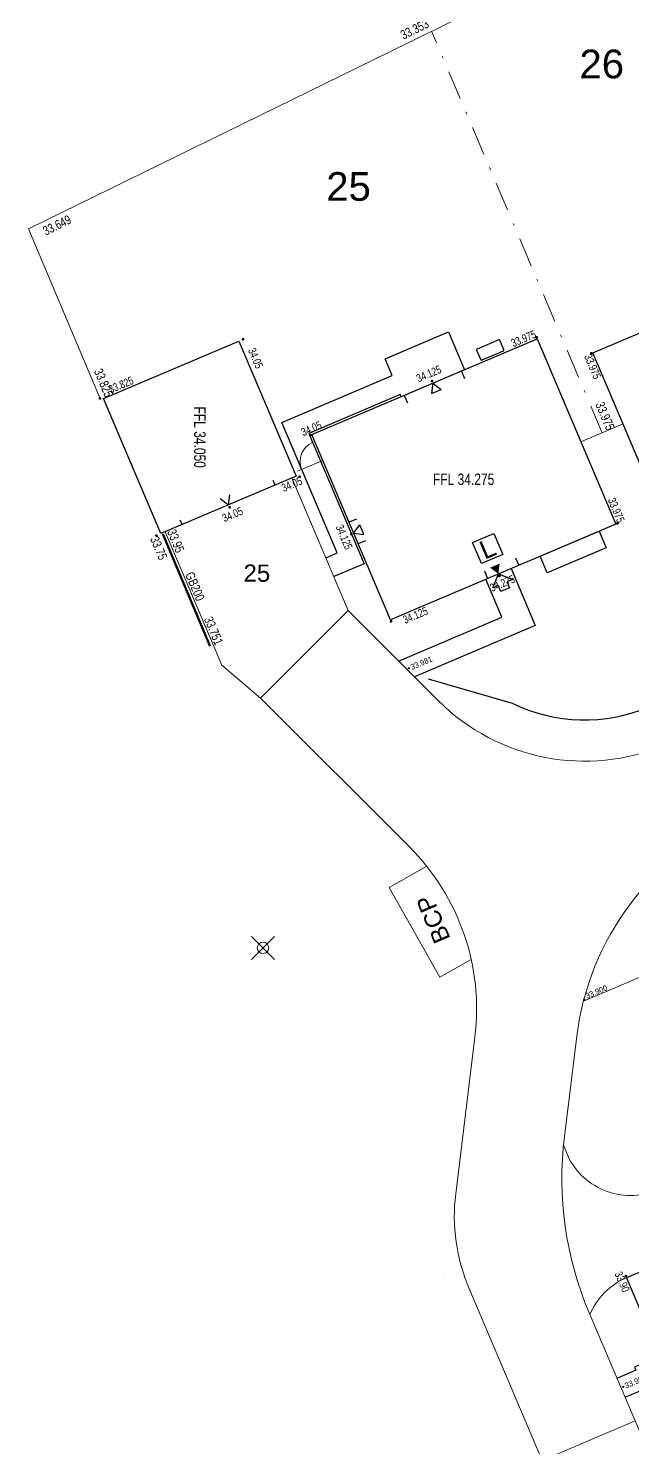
# Model space of a CAD drawing. Header units: metres. Extents: x 337936 to 338610, y 373199 to 374026.
# Drawn here: x 338081.8 to 338108.1, y 373461.4 to 373523.3 of the extents above; entities that cross this region are included whole.
import ezdxf

# ---------------------------------------------------------------- set-up
doc = ezdxf.new("R2010")
doc.units = ezdxf.units.M
doc.header["$PDMODE"] = 35
doc.header["$PDSIZE"] = 0.5
doc.linetypes.add('DASHDOT', pattern=[25.4, 12.7, -6.35, 0, -6.35])
doc.linetypes.add('DASHED2', pattern=[0.375, 0.25, -0.125])
for name, color, linetype in [('A-WH_HT-Access-Main', 252, 'Continuous'), ('A-WH_HT-Services-ASHP', 252, 'Continuous'), ('A-WH_HT-Wall-Structure', 252, 'Continuous'), ('DGL-Hedgerow', 252, 'HEDGE'), ('DGL-Paths', 252, 'Continuous'), ('EXTERNAL_WORKS_BACK_OF_FOOTWAY_LEVELS', 7, 'Continuous'), ('HOUSE_EXTERNAL_LEVELS', 7, 'Continuous'), ('HOUSE_SLAB_LEVEL', 7, 'Continuous'), ('PLOT_BOUNDARY_ANNOTATION', 7, 'Continuous'), ('PLOT_BOUNDARY_GRAVEL_BOARD', 7, 'Continuous')]:
    doc.layers.add(name, color=color, linetype=linetype)
doc.layers.add('A-WH_HT-Wall-Door Openings', color=252, linetype='Continuous', plot=False)
for name, color, linetype, lineweight in [('DGL_BT Gates', 252, 'Continuous', 9), ('DGL_BT Rear Fencing', 252, 'DASHDOT', 9), ('DGL_BT-Screen Fence', 252, 'FENCELINE2', 9), ('DGL_DRIVE', 252, 'Continuous', 9), ('DGL_Plot Parking', 252, 'Continuous', 9), ('DGL_PlotNo', 252, 'Continuous', 9), ('PM_G01542_Political_Or_Administrative_Symbol', 252, 'Continuous', 9)]:
    doc.layers.add(name, color=color, linetype=linetype, lineweight=lineweight)
doc.layers.add('HOUSE_DOORS', color=3, linetype='Continuous', true_color=0x00ff00)
doc.styles.add('9751B-2D$0$SSL', font='simplex.shx')
doc.styles.add('AnnotativeArial', font='arial.ttf', dxfattribs={"height": 2})
doc.styles.add('ESTROAD', font='arial.ttf', dxfattribs={"width": 0.75})
doc.styles.get("Standard").update_dxf_attribs({"font": 'arial.ttf'})
doc.linetypes.add('FENCELINE2', pattern='A,6.35,-2.54,[132,ltypeshp.shx,S=2.54,R=0,X=-2.54,Y=0],-2.54,25.4', length=36.83)
doc.linetypes.add('HEDGE', pattern='A,0.0001,-0.165,[")",9751B-2D$0$SSL,S=0.24,R=110,X=0.1014,Y=0.0975],-0.15,[")",9751B-2D$0$SSL,S=0.3,R=90,X=0.384,Y=0.125],-0.4,[")",9751B-2D$0$SSL,S=0.24,R=70,X=0.353,Y=0.027],-0.43', length=1.1451)

msp = doc.modelspace()

# ---------------------------------------------------------------- hatches: boundary and pattern name
at = {"layer": 'EXTERNAL_WORKS_BACK_OF_FOOTWAY_LEVELS'}
h = msp.add_hatch(color=256, dxfattribs=at)
edge = h.paths.add_edge_path(flags=17)
edge.add_ellipse((338098.349, 373495.425), major_axis=(0.0354, 0.0354), ratio=1, start_angle=45, end_angle=225, ccw=False)
edge.add_ellipse((338098.349, 373495.425), major_axis=(0.0354, 0.0354), ratio=1, start_angle=225, end_angle=405, ccw=False)
h = msp.add_hatch(color=256, dxfattribs=at)
edge = h.paths.add_edge_path(flags=17)
edge.add_ellipse((338105.988, 373480.979), major_axis=(0.0354, 0.0354), ratio=1, start_angle=45, end_angle=225, ccw=False)
edge.add_ellipse((338105.988, 373480.979), major_axis=(0.0354, 0.0354), ratio=1, start_angle=225, end_angle=405, ccw=False)
h = msp.add_hatch(color=256, dxfattribs=at)
edge = h.paths.add_edge_path(flags=17)
edge.add_ellipse((338107.686, 373464.084), major_axis=(0.0354, 0.0354), ratio=1, start_angle=45, end_angle=225, ccw=False)
edge.add_ellipse((338107.686, 373464.084), major_axis=(0.0354, 0.0354), ratio=1, start_angle=225, end_angle=405, ccw=False)
at = {"layer": 'HOUSE_DOORS'}
msp.add_hatch(color=256, dxfattribs=at).paths.add_polyline_path([(338102.248, 373499.543), (338101.889, 373499.813), (338102.303, 373499.989)], flags=17)
at = {"layer": 'HOUSE_EXTERNAL_LEVELS'}
h = msp.add_hatch(color=256, dxfattribs=at)
edge = h.paths.add_edge_path(flags=17)
edge.add_ellipse((338103.916, 373509.852), major_axis=(-0.0448, 0.0448), ratio=1, start_angle=158, end_angle=338, ccw=False)
edge.add_ellipse((338103.916, 373509.852), major_axis=(-0.0448, 0.0448), ratio=1, start_angle=-22, end_angle=158, ccw=False)
h = msp.add_hatch(color=256, dxfattribs=at)
edge = h.paths.add_edge_path(flags=17)
edge.add_ellipse((338091.123, 373509.772), major_axis=(0.0448, 0.0448), ratio=1, start_angle=-22, end_angle=158, ccw=False)
edge.add_ellipse((338091.123, 373509.772), major_axis=(0.0448, 0.0448), ratio=1, start_angle=158, end_angle=338, ccw=False)
h = msp.add_hatch(color=256, dxfattribs=at)
edge = h.paths.add_edge_path(flags=17)
edge.add_ellipse((338106.304, 373509.155), major_axis=(-0.0448, 0.0448), ratio=1, start_angle=-111.99555, end_angle=68.00445, ccw=False)
edge.add_ellipse((338106.304, 373509.155), major_axis=(-0.0448, 0.0448), ratio=1, start_angle=68.00445, end_angle=248.00445, ccw=False)
h = msp.add_hatch(color=256, dxfattribs=at)
edge = h.paths.add_edge_path(flags=17)
edge.add_ellipse((338099.35, 373507.952), major_axis=(0.0448, 0.0448), ratio=1, start_angle=158, end_angle=338, ccw=False)
edge.add_ellipse((338099.35, 373507.952), major_axis=(0.0448, 0.0448), ratio=1, start_angle=-22, end_angle=158, ccw=False)
h = msp.add_hatch(color=256, dxfattribs=at)
edge = h.paths.add_edge_path(flags=17)
edge.add_ellipse((338084.882, 373507.203), major_axis=(-0.0448, 0.0448), ratio=1, start_angle=-22, end_angle=158, ccw=False)
edge.add_ellipse((338084.882, 373507.203), major_axis=(-0.0448, 0.0448), ratio=1, start_angle=158, end_angle=338, ccw=False)
h = msp.add_hatch(color=256, dxfattribs=at)
edge = h.paths.add_edge_path(flags=17)
edge.add_ellipse((338094.049, 373505.584), major_axis=(-0.0448, 0.0448), ratio=1, start_angle=158, end_angle=338, ccw=False)
edge.add_ellipse((338094.049, 373505.584), major_axis=(-0.0448, 0.0448), ratio=1, start_angle=-22, end_angle=158, ccw=False)
h = msp.add_hatch(color=256, dxfattribs=at)
edge = h.paths.add_edge_path(flags=17)
edge.add_ellipse((338093.586, 373503.783), major_axis=(-0.0448, 0.0448), ratio=1, start_angle=158, end_angle=338, ccw=False)
edge.add_ellipse((338093.586, 373503.783), major_axis=(-0.0448, 0.0448), ratio=1, start_angle=-22, end_angle=158, ccw=False)
h = msp.add_hatch(color=256, dxfattribs=at)
edge = h.paths.add_edge_path(flags=17)
edge.add_ellipse((338090.531, 373502.445), major_axis=(0.0448, 0.0448), ratio=1, start_angle=-22, end_angle=158, ccw=False)
edge.add_ellipse((338090.531, 373502.445), major_axis=(0.0448, 0.0448), ratio=1, start_angle=158, end_angle=338, ccw=False)
h = msp.add_hatch(color=256, dxfattribs=at)
edge = h.paths.add_edge_path(flags=17)
edge.add_ellipse((338087.345, 373501.213), major_axis=(0.0448, 0.0448), ratio=1, start_angle=158, end_angle=338, ccw=False)
edge.add_ellipse((338087.345, 373501.213), major_axis=(0.0448, 0.0448), ratio=1, start_angle=-22, end_angle=158, ccw=False)
h = msp.add_hatch(color=256, dxfattribs=at)
edge = h.paths.add_edge_path(flags=17)
edge.add_ellipse((338095.839, 373501.277), major_axis=(-0.0448, 0.0448), ratio=1, start_angle=158, end_angle=338, ccw=False)
edge.add_ellipse((338095.839, 373501.277), major_axis=(-0.0448, 0.0448), ratio=1, start_angle=-22, end_angle=158, ccw=False)
h = msp.add_hatch(color=256, dxfattribs=at)
edge = h.paths.add_edge_path(flags=17)
edge.add_ellipse((338107.437, 373501.745), major_axis=(0.0448, 0.0448), ratio=1, start_angle=158, end_angle=338, ccw=False)
edge.add_ellipse((338107.437, 373501.745), major_axis=(0.0448, 0.0448), ratio=1, start_angle=-22, end_angle=158, ccw=False)
h = msp.add_hatch(color=256, dxfattribs=at)
edge = h.paths.add_edge_path(flags=17)
edge.add_ellipse((338102.291, 373499.443), major_axis=(0.0448, 0.0448), ratio=1, start_angle=-22, end_angle=158, ccw=False)
edge.add_ellipse((338102.291, 373499.443), major_axis=(0.0448, 0.0448), ratio=1, start_angle=158, end_angle=338, ccw=False)
h = msp.add_hatch(color=256, dxfattribs=at)
edge = h.paths.add_edge_path(flags=17)
edge.add_ellipse((338097.569, 373497.477), major_axis=(-0.0448, 0.0448), ratio=1, start_angle=-22, end_angle=158, ccw=False)
edge.add_ellipse((338097.569, 373497.477), major_axis=(-0.0448, 0.0448), ratio=1, start_angle=158, end_angle=338, ccw=False)
h = msp.add_hatch(color=256, dxfattribs=at)
edge = h.paths.add_edge_path(flags=17)
edge.add_ellipse((338107.807, 373468.916), major_axis=(0.0448, 0.0448), ratio=1, start_angle=158, end_angle=338, ccw=False)
edge.add_ellipse((338107.807, 373468.916), major_axis=(0.0448, 0.0448), ratio=1, start_angle=-22, end_angle=158, ccw=False)

# ---------------------------------------------------------------- linework, layer by layer
at = {"layer": 'A-WH_HT-Access-Main'}
msp.add_lwpolyline([(338102.248, 373499.542), (338102.858, 373499.296), (338102.618, 373499.194), (338102.728, 373498.937), (338102.351, 373498.777), (338102.241, 373499.034), (338102.002, 373498.933), (338102.248, 373499.542)], dxfattribs=at)
at = {"layer": 'A-WH_HT-Services-ASHP'}
msp.add_lwpolyline([(338101.48, 373508.88, 0.414214), (338101.519, 373508.864), (338102.472, 373509.268, 0.414214), (338102.488, 373509.307), (338102.309, 373509.729, 0.414214), (338102.27, 373509.745), (338101.317, 373509.34, 0.414214), (338101.301, 373509.301)], format="xyb", close=True, dxfattribs=at)
at = {"layer": 'A-WH_HT-Wall-Door Openings', "linetype": 'ByBlock'}
for p, q in [((338100.64, 373508.382), (338100.778, 373508.057)), ((338098.146, 373507.323), (338098.283, 373506.999)), ((338096.063, 373501.928), (338095.739, 373501.79)), ((338096.463, 373500.987), (338096.138, 373500.849)), ((338102.995, 373500.243), (338103.133, 373499.918)), ((338101.64, 373499.667), (338101.777, 373499.343))]:
    msp.add_line(p, q, dxfattribs=at)
at = {"layer": 'A-WH_HT-Wall-Structure', "lineweight": -3}
msp.add_lwpolyline([(338113.512, 373501.838), (338110.104, 373500.392), (338106.371, 373509.185), (338114.958, 373512.83), (338118.691, 373504.036), (338115.282, 373502.59), (338115.019, 373503.211), (338113.248, 373502.46)], close=True, dxfattribs=at)
at = {"layer": 'A-WH_HT-Wall-Structure', "elevation": 0}
msp.add_lwpolyline([(338085.035, 373507.192), (338090.934, 373509.696), (338093.436, 373503.803), (338087.536, 373501.299)], close=True, dxfattribs=at)
at = {"layer": 'A-WH_HT-Wall-Structure'}
for points in [[(338094.116, 373505.613), (338103.945, 373509.785), (338107.37, 373501.716), (338097.541, 373497.544)], [(338106.952, 373500.684), (338104.373, 373499.589), (338104.065, 373500.314), (338106.645, 373501.409)]]:
    msp.add_lwpolyline(points, close=True, dxfattribs=at)
at = {"layer": 'A-WH_HT-Wall-Structure', "elevation": 0}
for points in [[(338092.513, 373503.411), (338092.429, 373503.609)], [(338088.459, 373501.69), (338088.375, 373501.888)]]:
    msp.add_lwpolyline(points, dxfattribs=at)
at = {"layer": 'A-WH_HT-Wall-Structure', "lineweight": -3}
msp.add_lwpolyline([(338118.737, 373467.614), (338116.629, 373472.58), (338107.836, 373468.848), (338109.944, 373463.882)], dxfattribs=at)
at = {"layer": 'DGL-Hedgerow', "flags": 128}
msp.add_lwpolyline([(338099.192, 373494.962), (338102.849, 373493.898, 0.216774), (338108.81, 373493.746), (338115.636, 373496.643)], format="xyb", dxfattribs=at)
at = {"layer": 'DGL-Paths', "flags": 128}
for points in [[(338094.723, 373500.248), (338095.218, 373500.458), (338092.805, 373506.142), (338097.621, 373508.187), (338097.309, 373508.923), (338100.07, 373510.095), (338100.774, 373508.439), (338098.012, 373507.266), (338097.973, 373507.358), (338093.985, 373505.666), (338096.398, 373499.981), (338095.074, 373499.42)], [(338102.801, 373499.777), (338103.856, 373497.292), (338098.587, 373495.055)], [(338097.901, 373495.742), (338102.399, 373497.651), (338101.696, 373499.308)]]:
    msp.add_lwpolyline(points, dxfattribs=at)
at = {"layer": 'DGL-Paths'}
msp.add_lwpolyline([(338107.769, 373463.631), (338108.598, 373463.983), (338108.656, 373463.845), (338109.761, 373464.313), (338109.292, 373465.418), (338108.187, 373464.949), (338108.246, 373464.811), (338107.418, 373464.459)], dxfattribs=at)
at = {"layer": 'DGL_BT Gates'}
msp.add_arc((338094.502, 373504.448), 0.9, 113, 203, dxfattribs=at)
at = {"layer": 'DGL_BT Rear Fencing', "ltscale": 0.1}
msp.add_line((338106.768, 373505.692), (338099.335, 373523.204), dxfattribs=at)
at = {"layer": 'DGL_BT-Screen Fence', "ltscale": 0.03}
msp.add_line((338107.689, 373506.082), (338105.848, 373505.301), dxfattribs=at)
msp.add_lwpolyline([(338128.461, 373526.018), (338126.453, 373528.247), (338125.302, 373527.21), (338119.849, 373533.266), (338081.764, 373514.586), (338084.912, 373507.14)], dxfattribs=at)
at = {"layer": 'DGL_BT-Screen Fence', "ltscale": 0.03, "flags": 128}
msp.add_lwpolyline([(338093.489, 373504.018), (338094.594, 373504.487)], dxfattribs=at)
at = {"layer": 'DGL_DRIVE'}
for p, q in [((338095.702, 373497.94), (338093.248, 373503.723)), ((338099.847, 373468.947), (338099.846, 373468.94))]:
    msp.add_line(p, q, dxfattribs=at)
at = {"layer": 'DGL_DRIVE', "flags": 128}
for points in [[(338104.156, 373460.882), (338100.964, 373468.403, -0.131652), (338100.387, 373472.504), (338101.227, 373479.343, 0.230868), (338098.373, 373487.633), (338091.884, 373494.122), (338095.702, 373497.94), (338099.633, 373494.009, 0.305731), (338109.514, 373492.089), (338116.837, 373495.197, 0.071068), (338121.873, 373498.239, -0.071068), (338128.943, 373502.509), (338144.867, 373509.268)], [(338146.508, 373505.402), (338130.584, 373498.643, 0.071068), (338124.531, 373494.987, -0.071068), (338118.478, 373491.331), (338112.886, 373488.957, 0.267949), (338105.664, 373479.374), (338105.127, 373474.999, 0.131652), (338106.207, 373467.31), (338108.206, 373462.601)], [(338105.082, 373474.634), (338105.212, 373474.31, 0.419423), (338109.167, 373472.672), (338117.574, 373476.241)], [(338121.867, 373430.418), (338119.242, 373436.603, -0.242213), (338119.512, 373440.254), (338119.785, 373440.699), (338118.612, 373443.461), (338118.103, 373443.574, -0.242213), (338115.289, 373445.916), (338113.348, 373450.489, -0.289281), (338113.692, 373452.597), (338114.397, 373453.393), (338112.052, 373458.916), (338111.96, 373458.877, -0.414214), (338109.338, 373459.936), (338108.206, 373462.601), (338104.156, 373460.882), (338117.817, 373428.699)]]:
    msp.add_lwpolyline(points, format="xyb", dxfattribs=at)
for points in [[(338087.725, 373501.379), (338090.192, 373495.566), (338091.884, 373494.122)], [(338099.124, 373486.792), (338097.486, 373485.864), (338099.703, 373481.948), (338101.066, 373482.72)], [(338119.273, 373486.563), (338105.955, 373480.91)]]:
    msp.add_lwpolyline(points, dxfattribs=at)
at = {"layer": 'DGL_DRIVE'}
msp.add_arc((338109.008, 373466.087), 3, 113, 157.427, dxfattribs=at)
at = {"layer": 'HOUSE_DOORS'}
for p, q in [((338099.393, 373507.852), (338099.338, 373507.406)), ((338099.338, 373507.406), (338099.752, 373507.582)), ((338099.393, 373507.852), (338099.752, 373507.582)), ((338090.489, 373502.544), (338090.129, 373502.815)), ((338090.489, 373502.544), (338090.544, 373502.991)), ((338095.938, 373501.32), (338096.209, 373501.679)), ((338095.938, 373501.32), (338096.385, 373501.265)), ((338096.385, 373501.265), (338096.209, 373501.679))]:
    msp.add_line(p, q, dxfattribs=at)
at = {"layer": 'HOUSE_EXTERNAL_LEVELS', "color": 0, "flags": 128}
msp.add_lwpolyline([(338101.124, 373500.912), (338102.044, 373501.303), (338102.435, 373500.382), (338101.515, 373499.992), (338101.124, 373500.912)], dxfattribs=at)
at = {"layer": 'PLOT_BOUNDARY_GRAVEL_BOARD', "color": 130, "linetype": 'DASHED2', "ltscale": 2, "const_width": 0.1}
msp.add_lwpolyline([(338087.619, 373501.287), (338089.682, 373496.384)], dxfattribs=at)
at = {"layer": 'PM_G01542_Political_Or_Administrative_Symbol'}
msp.add_point((338091.99, 373483.23), dxfattribs=at)

# ---------------------------------------------------------------- texts
at = {"layer": 'DGL_Plot Parking', "insert": (338091.721, 373499.57), "char_height": 0.75, "attachment_point": 5, "style": 'AnnotativeArial'}
msp.add_mtext('25', dxfattribs=at)
at = {"layer": 'DGL_Plot Parking', "insert": (338099.414, 373484.485), "char_height": 0.75, "attachment_point": 5, "rotation": 113, "style": 'AnnotativeArial'}
msp.add_mtext('BCP', dxfattribs=at)
at = {"layer": 'DGL_PlotNo', "char_height": 1.25, "width": 2.66537, "attachment_point": 5, "style": 'AnnotativeArial'}
for s, insert in [('26', (338106.753, 373521.77)), ('25', (338095.718, 373516.428))]:
    msp.add_mtext(s, dxfattribs=dict(at, insert=insert))
at = {"layer": 'EXTERNAL_WORKS_BACK_OF_FOOTWAY_LEVELS', "linetype": 'Continuous', "style": 'ESTROAD', "width": 0.75}
for s, rotation, p in [('33.981', 23.04203, (338098.479, 373495.346)), ('33.900', 23, (338106.109, 373481.005)), ('33.986', 23, (338107.816, 373464.006))]:
    msp.add_text(s, height=0.25, rotation=rotation, dxfattribs=at).set_placement(p)
at = {"layer": 'HOUSE_DOORS', "color": 100, "linetype": 'Continuous', "style": 'ESTROAD', "width": 0.75}
for s, rotation, p in [('34.125', 23, (338098.768, 373507.889)), ('34.05', 23, (338090.309, 373501.792)), ('34.125', 293, (338095.146, 373501.593)), ('34.275', 23, (338101.975, 373498.75))]:
    msp.add_text(s, height=0.35, rotation=rotation, dxfattribs=at).set_placement(p)
at = {"layer": 'HOUSE_EXTERNAL_LEVELS', "color": 0, "linetype": 'Continuous', "style": 'ESTROAD', "width": 0.75}
for s, rotation, p in [('33.975', 23, (338102.896, 373509.423)), ('34.05', 293, (338091.328, 373509.3)), ('33.975', 293.00446, (338105.976, 373509.033)), ('33.825', 23, (338085.354, 373507.408)), ('34.05', 23, (338093.743, 373505.538)), ('34.05', 23, (338092.891, 373503.108)), ('33.975', 293, (338107.008, 373502.766)), ('34.125', 23, (338098.18, 373497.357)), ('33.90', 293, (338107.303, 373469.023))]:
    msp.add_text(s, height=0.35, rotation=rotation, dxfattribs=at).set_placement(p)
at = {"layer": 'HOUSE_EXTERNAL_LEVELS', "color": 0, "insert": (338101.779, 373500.647), "char_height": 0.8, "width": 0.8, "attachment_point": 5, "rotation": 23, "line_spacing_factor": 0.888}
msp.add_mtext('\\W1.00;L', dxfattribs=at)
at = {"layer": 'HOUSE_SLAB_LEVEL', "color": 1, "linetype": 'Continuous', "true_color": 0xff0000, "style": 'ESTROAD', "width": 0.75}
msp.add_text('FFL 34.050', height=0.5, rotation=270, dxfattribs=at).set_placement((338088.987, 373506.841))
msp.add_text('FFL 34.275', height=0.5, dxfattribs=at).set_placement((338099.392, 373503.418))
at = {"layer": 'PLOT_BOUNDARY_ANNOTATION', "linetype": 'Continuous', "style": 'ESTROAD', "width": 0.75}
for s, rotation, p in [('33.353', 26.12565, (338098.11, 373522.834)), ('33.649', 26.12565, (338082.522, 373514.288)), ('33.825', 292.92023, (338084.61, 373508.386)), ('33.975', 293, (338106.465, 373506.937)), ('33.95', 292.82153, (338087.803, 373501.384)), ('33.75', 292.82153, (338087.057, 373501.07)), ('GB200', 292.82153, (338088.587, 373499.519)), ('33.751', 292.82153, (338089.405, 373497.575))]:
    msp.add_text(s, height=0.4, rotation=rotation, dxfattribs=at).set_placement(p)

doc.saveas('drawing.dxf')
